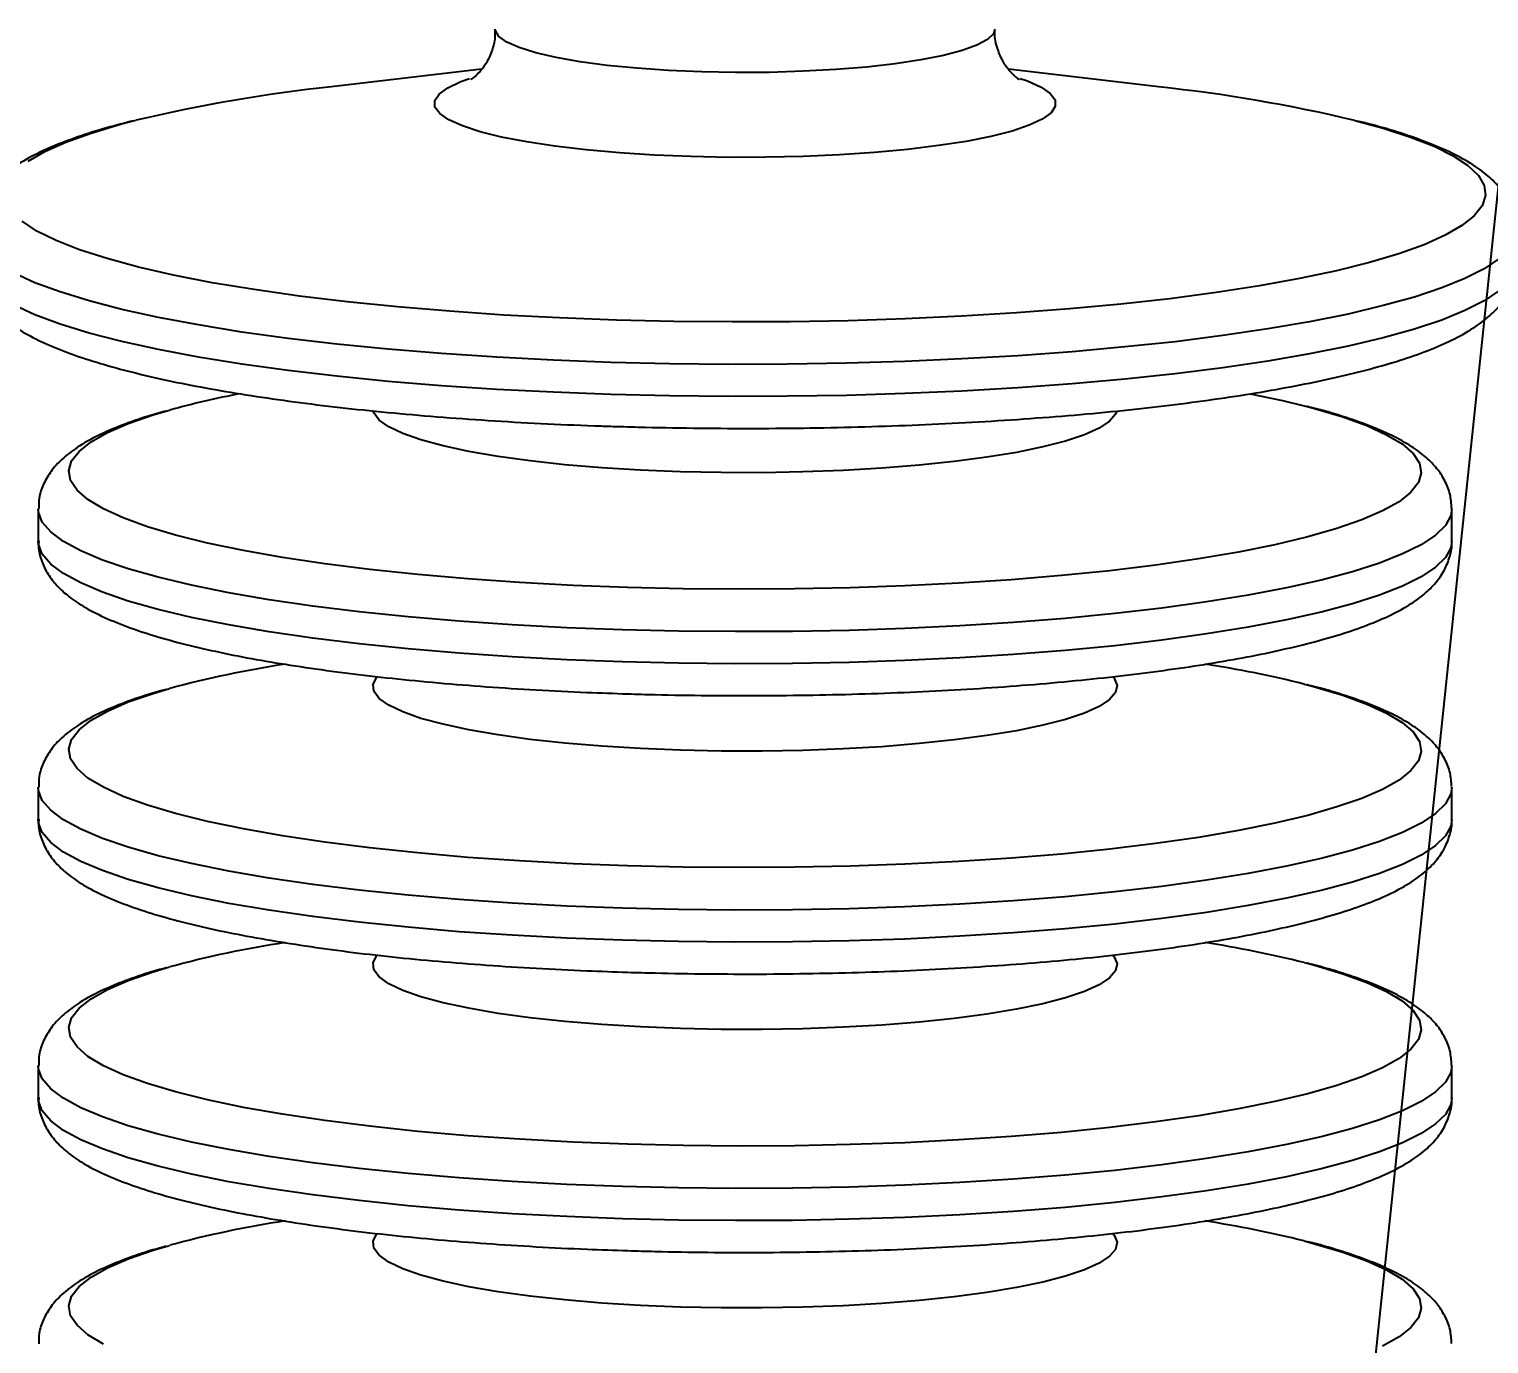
# Model space of a CAD drawing. Header units: millimetres. Extents: x 0 to 6631, y 0 to 4689.
# Drawn here: x 3656.3 to 3769.6, y 3664.6 to 3766.6 of the extents above; entities that cross this region are included whole.
import ezdxf

# ---------------------------------------------------------------- set-up
doc = ezdxf.new("R2010")
doc.units = ezdxf.units.MM
doc.header["$LTSCALE"] = 13
for name, color, linetype in [('几何体', 7, 'Continuous'), ('尺寸', 3, 'Continuous'), ('注释', 2, 'Continuous')]:
    doc.layers.add(name, color=color, linetype=linetype)
doc.styles.add('SLDTEXTSTYLE0', font='hyswlongfangsong.ttf')
doc.styles.get("Standard").update_dxf_attribs({"font": 'gbenor.shx', "bigfont": 'gbcbig.shx'})
doc.dimstyles.new('SLDDIMSTYLE1', dxfattribs={"dimtxt": 50, "dimasz": 40.8, "dimexe": 0, "dimexo": 0.0625, "dimgap": 12.5, "dimtad": 2, "dimdec": 0, "dimrnd": 1e-09, "dimzin": 12, "dimdsep": 46, "dimtxsty": 'SLDTEXTSTYLE0', "dimsah": 1, "dimcen": 0.09, "dimadec": 0, "dimazin": 3, "dimtfac": 1, "dimtdec": 0, "dimtofl": 0, "dimtmove": 0, "dimatfit": 3, "dimfxl": 1, "dimfrac": 2, "dimtolj": 1, "dimtzin": 12, "dimarcsym": 0})
doc.dimstyles.new('SLDDIMSTYLE2', dxfattribs={"dimtxt": 0.18, "dimasz": 40.8, "dimexe": 0, "dimexo": 0.0625, "dimgap": 0, "dimtad": 0, "dimtih": 1, "dimtoh": 1, "dimdec": 0, "dimrnd": 1e-09, "dimzin": 0, "dimdsep": 46, "dimtxsty": 'Standard', "dimsah": 1, "dimcen": 0.09, "dimadec": 0, "dimazin": 0, "dimtfac": 40.8, "dimtdec": 0, "dimtofl": 0, "dimtmove": 0, "dimatfit": 3, "dimfxl": 1, "dimfrac": 2, "dimtolj": 1, "dimtzin": 0, "dimarcsym": 0})

# ---------------------------------------------------------------- blocks, each defined once
blk = doc.blocks.new('*D25')
at = {"layer": 'Defpoints', "color": 0, "transparency": 16777216}
for p in [(3575.32, 3897.11), (3560.01, 3872.12), (3612.56, 3859.97), (3612.56, 3498.23), (3612.56, 3498.23)]:
    blk.add_point(p, dxfattribs=at)
at = {"layer": '尺寸', "color": 0, "lineweight": -2, "transparency": 16777216}
for p, q in [((3612.56, 3860.03), (3612.56, 3898.85)), ((3560.01, 3872.18), (3556.81, 3894.95))]:
    blk.add_line(p, q, dxfattribs=at)
for start, end in [(78.3245, 84.1623), (103.8377, 109.6755)]:
    blk.add_arc((3612.56, 3498.23), 400.61, start, end, dxfattribs=at)
at = {"layer": '尺寸', "color": 0, "transparency": 16777216}
for points in [[(3652.96, 3889.98), (3653.65, 3903.56), (3612.56, 3898.85)], [(3515.46, 3893.9), (3518.03, 3880.54), (3556.81, 3894.95)]]:
    blk.add_solid(points, dxfattribs=at)
at = {"layer": '尺寸', "color": 0, "transparency": 16777216, "insert": (3573.67, 3960.08), "char_height": 50, "attachment_point": 1, "rotation": 2.5305, "style": 'SLDTEXTSTYLE0'}
blk.add_mtext('\\A1;8°', dxfattribs=at)

msp = doc.modelspace()

# ---------------------------------------------------------------- linework, layer by layer
at = {"layer": '几何体'}
for p, q in [((3691.42, 3763.53), (3679.77, 3762.17)), ((3743.97, 3762.17), (3732.32, 3763.54)), ((3657.01, 3729.4), (3657.01, 3726.9)), ((3766.74, 3726.9), (3766.74, 3729.4)), ((3657.01, 3707.79), (3657.01, 3705.29)), ((3766.74, 3705.29), (3766.74, 3707.79)), ((3657.01, 3686.17), (3657.01, 3683.68)), ((3766.74, 3683.68), (3766.74, 3686.17))]:
    msp.add_line(p, q, dxfattribs=at)
at = {"layer": '几何体', "flags": 128}
for points in [[(3708.51, 3763.33), (3705.94, 3763.44), (3703.48, 3763.61), (3701.18, 3763.83), (3699.08, 3764.11), (3697.22, 3764.44), (3695.63, 3764.81), (3694.34, 3765.21), (3693.38, 3765.64), (3692.76, 3766.08), (3692.5, 3766.54), (3692.49, 3766.64)], [(3731.26, 3766.64), (3731.15, 3766.28), (3730.69, 3765.83), (3729.88, 3765.39), (3728.73, 3764.98), (3727.27, 3764.6), (3725.53, 3764.25), (3723.53, 3763.95), (3721.31, 3763.7), (3718.92, 3763.51), (3716.39, 3763.37), (3713.78, 3763.29), (3711.14, 3763.28), (3708.51, 3763.33)], [(3733.24, 3762.82), (3733.8, 3762.62), (3734.86, 3762.15), (3735.57, 3761.66), (3735.94, 3761.16), (3735.96, 3760.65), (3735.63, 3760.15), (3734.95, 3759.66), (3733.94, 3759.18), (3732.6, 3758.73), (3730.96, 3758.31), (3729.05, 3757.93), (3726.88, 3757.6), (3724.49, 3757.31), (3721.92, 3757.07), (3719.2, 3756.88), (3716.38, 3756.76), (3713.49, 3756.7), (3710.58, 3756.69), (3707.68, 3756.75)], [(3707.68, 3756.75), (3704.85, 3756.87), (3702.12, 3757.04), (3699.53, 3757.28), (3697.12, 3757.56), (3694.93, 3757.89), (3692.98, 3758.27), (3691.31, 3758.68), (3689.94, 3759.13), (3688.89, 3759.6), (3688.18, 3760.09), (3687.8, 3760.59), (3687.79, 3761.1), (3688.12, 3761.6), (3688.8, 3762.1), (3689.81, 3762.57), (3690.48, 3762.81)], [(3656.22, 3756.39), (3657.52, 3757.14), (3659.16, 3757.87), (3661.12, 3758.58), (3663.39, 3759.26), (3664.62, 3759.58)], [(3759.21, 3759.56), (3761.4, 3758.96), (3763.54, 3758.27), (3765.36, 3757.55), (3766.84, 3756.81), (3767.99, 3756.05), (3768.8, 3755.28), (3769.25, 3754.5), (3769.35, 3753.72), (3769.09, 3752.94), (3768.48, 3752.16), (3767.52, 3751.39), (3766.22, 3750.64), (3764.59, 3749.91), (3762.63, 3749.21), (3760.35, 3748.53), (3757.78, 3747.89), (3754.92, 3747.28), (3751.8, 3746.71), (3748.44, 3746.19), (3744.84, 3745.72), (3741.05, 3745.29), (3737.07, 3744.92), (3732.94, 3744.61), (3728.68, 3744.35), (3724.31, 3744.15), (3719.87, 3744.01), (3715.38, 3743.93), (3710.87, 3743.91), (3706.36, 3743.96), (3701.89, 3744.06)], [(3701.89, 3744.06), (3697.48, 3744.23), (3693.16, 3744.45), (3688.95, 3744.74), (3684.89, 3745.08), (3680.99, 3745.47), (3677.28, 3745.92), (3673.78, 3746.42), (3670.52, 3746.96), (3667.52, 3747.54), (3664.79, 3748.17), (3662.35, 3748.83), (3660.21, 3749.52), (3658.39, 3750.23), (3656.9, 3750.97), (3655.75, 3751.73)], [(3701.48, 3740.77), (3697, 3740.94), (3692.6, 3741.17), (3688.32, 3741.46), (3684.18, 3741.8), (3680.2, 3742.19), (3676.41, 3742.64), (3672.82, 3743.13), (3669.46, 3743.68), (3666.35, 3744.26), (3663.51, 3744.89), (3660.95, 3745.55), (3658.7, 3746.24), (3656.75, 3746.96), (3655.13, 3747.71), (3653.84, 3748.47), (3652.89, 3749.25), (3652.28, 3750.04), (3652.03, 3750.83), (3652.02, 3751)], [(3771.73, 3750.98), (3771.62, 3750.39), (3771.17, 3749.6), (3770.38, 3748.81), (3769.24, 3748.04), (3767.76, 3747.29), (3765.96, 3746.56), (3763.83, 3745.85), (3761.41, 3745.18), (3758.69, 3744.53), (3755.7, 3743.93), (3752.45, 3743.37), (3748.96, 3742.85), (3745.26, 3742.38), (3741.36, 3741.97), (3737.28, 3741.6), (3733.06, 3741.29), (3728.71, 3741.04), (3724.27, 3740.84), (3719.75, 3740.71), (3715.18, 3740.63), (3710.6, 3740.62), (3706.02, 3740.67), (3701.48, 3740.77)], [(3701.48, 3738.28), (3697, 3738.45), (3692.6, 3738.68), (3688.32, 3738.96), (3684.18, 3739.3), (3680.2, 3739.7), (3676.41, 3740.14), (3672.82, 3740.64), (3669.46, 3741.18), (3666.35, 3741.77), (3663.51, 3742.39), (3660.95, 3743.05), (3658.7, 3743.75), (3656.75, 3744.47), (3655.13, 3745.21), (3653.84, 3745.98), (3652.89, 3746.76), (3652.28, 3747.54), (3652.03, 3748.34), (3652.02, 3748.52)], [(3771.73, 3748.52), (3771.62, 3747.9), (3771.17, 3747.11), (3770.38, 3746.32), (3769.24, 3745.55), (3767.76, 3744.8), (3765.96, 3744.06), (3763.83, 3743.36), (3761.41, 3742.68), (3758.69, 3742.04), (3755.7, 3741.44), (3752.45, 3740.88), (3748.96, 3740.36), (3745.26, 3739.89), (3741.36, 3739.47), (3737.28, 3739.11), (3733.06, 3738.8), (3728.71, 3738.54), (3724.27, 3738.35), (3719.75, 3738.21), (3715.18, 3738.14), (3710.6, 3738.13), (3706.02, 3738.17), (3701.48, 3738.28)], [(3751.09, 3738.34), (3753.59, 3737.81), (3755.27, 3737.41)], [(3702.76, 3723.3), (3698.52, 3723.46), (3694.37, 3723.69), (3690.35, 3723.97), (3686.47, 3724.3), (3682.76, 3724.7), (3679.25, 3725.14), (3675.97, 3725.63), (3672.93, 3726.17), (3670.15, 3726.75), (3667.67, 3727.36), (3665.48, 3728.02), (3663.61, 3728.7), (3662.07, 3729.4), (3660.87, 3730.12), (3660.02, 3730.86), (3659.52, 3731.61), (3659.38, 3732.36), (3659.6, 3733.12), (3660.18, 3733.86), (3661.11, 3734.6), (3662.38, 3735.32), (3664, 3736.02), (3665.94, 3736.69), (3667.21, 3737.07)], [(3706.86, 3732.28), (3703.76, 3732.41), (3700.76, 3732.59), (3697.89, 3732.83), (3695.19, 3733.13), (3692.7, 3733.47), (3690.44, 3733.86), (3688.44, 3734.29), (3686.72, 3734.75), (3685.31, 3735.25), (3684.22, 3735.77), (3683.47, 3736.3), (3683.06, 3736.85), (3683.01, 3737)], [(3755.27, 3737.41), (3756.08, 3737.2), (3758.27, 3736.54), (3760.14, 3735.87), (3761.68, 3735.16), (3762.88, 3734.44), (3763.73, 3733.7), (3764.23, 3732.95), (3764.37, 3732.2), (3764.15, 3731.44), (3763.57, 3730.7), (3762.64, 3729.96), (3761.36, 3729.24), (3759.75, 3728.54), (3757.81, 3727.87), (3755.55, 3727.22), (3753, 3726.62), (3750.17, 3726.05), (3747.07, 3725.52), (3743.73, 3725.04), (3740.18, 3724.6), (3736.43, 3724.22), (3732.52, 3723.9), (3728.46, 3723.63), (3724.29, 3723.42), (3720.04, 3723.28), (3715.73, 3723.19), (3711.39, 3723.17), (3707.06, 3723.2), (3702.76, 3723.3)], [(3740.73, 3736.99), (3740.64, 3736.76), (3740.17, 3736.21), (3739.37, 3735.68), (3738.22, 3735.16), (3736.76, 3734.67), (3734.99, 3734.21), (3732.95, 3733.79), (3730.65, 3733.41), (3728.12, 3733.07), (3725.39, 3732.79), (3722.5, 3732.56), (3719.48, 3732.38), (3716.37, 3732.27), (3713.2, 3732.21), (3710.02, 3732.22), (3706.86, 3732.28)], [(3702.35, 3720.02), (3698.03, 3720.18), (3693.8, 3720.4), (3689.69, 3720.68), (3685.73, 3721.02), (3681.93, 3721.41), (3678.33, 3721.86), (3674.94, 3722.35), (3671.8, 3722.89), (3668.91, 3723.47), (3666.31, 3724.09), (3664, 3724.75), (3661.99, 3725.43), (3660.32, 3726.14), (3658.97, 3726.87), (3657.98, 3727.62), (3657.32, 3728.38), (3657.03, 3729.14), (3657.01, 3729.41)], [(3766.74, 3729.42), (3766.66, 3728.89), (3766.24, 3728.12), (3765.48, 3727.37), (3764.36, 3726.62), (3762.91, 3725.9), (3761.12, 3725.2), (3759.02, 3724.52), (3756.6, 3723.88), (3753.9, 3723.27), (3750.93, 3722.71), (3747.7, 3722.18), (3744.24, 3721.7), (3740.57, 3721.28), (3736.72, 3720.9), (3732.7, 3720.58), (3728.55, 3720.32), (3724.29, 3720.12), (3719.95, 3719.97), (3715.55, 3719.89), (3711.14, 3719.87), (3706.72, 3719.91), (3702.35, 3720.02)], [(3702.35, 3717.52), (3698.03, 3717.69), (3693.8, 3717.91), (3689.69, 3718.19), (3685.73, 3718.53), (3681.93, 3718.92), (3678.33, 3719.37), (3674.94, 3719.86), (3671.8, 3720.4), (3668.91, 3720.98), (3666.31, 3721.6), (3664, 3722.25), (3661.99, 3722.94), (3660.32, 3723.65), (3658.97, 3724.38), (3657.98, 3725.12), (3657.32, 3725.88), (3657.03, 3726.65), (3657.01, 3726.9)], [(3766.74, 3726.9), (3766.66, 3726.39), (3766.24, 3725.63), (3765.48, 3724.87), (3764.36, 3724.13), (3762.91, 3723.41), (3761.12, 3722.7), (3759.02, 3722.03), (3756.6, 3721.39), (3753.9, 3720.78), (3750.93, 3720.21), (3747.7, 3719.69), (3744.24, 3719.21), (3740.57, 3718.78), (3736.72, 3718.41), (3732.7, 3718.09), (3728.55, 3717.83), (3724.29, 3717.62), (3719.95, 3717.48), (3715.55, 3717.4), (3711.14, 3717.38), (3706.72, 3717.42), (3702.35, 3717.52)], [(3706.86, 3710.67), (3703.76, 3710.79), (3700.76, 3710.98), (3697.89, 3711.22), (3695.19, 3711.51), (3692.7, 3711.86), (3690.44, 3712.25), (3688.44, 3712.68), (3686.72, 3713.14), (3685.31, 3713.64), (3684.22, 3714.16), (3683.47, 3714.69), (3683.06, 3715.24), (3683, 3715.79), (3683.3, 3716.34), (3683.33, 3716.38)], [(3740.43, 3716.37), (3740.52, 3716.25), (3740.76, 3715.7), (3740.64, 3715.15), (3740.17, 3714.6), (3739.37, 3714.07), (3738.22, 3713.55), (3736.76, 3713.06), (3734.99, 3712.6), (3732.95, 3712.18), (3730.65, 3711.8), (3728.12, 3711.46), (3725.39, 3711.18), (3722.5, 3710.94), (3719.48, 3710.77), (3716.37, 3710.65), (3713.2, 3710.6), (3710.02, 3710.6), (3706.86, 3710.67)], [(3702.76, 3701.69), (3698.52, 3701.85), (3694.37, 3702.07), (3690.35, 3702.35), (3686.47, 3702.69), (3682.76, 3703.08), (3679.25, 3703.53), (3675.97, 3704.02), (3672.93, 3704.56), (3670.15, 3705.14), (3667.67, 3705.75), (3665.48, 3706.4), (3663.61, 3707.08), (3662.07, 3707.79), (3660.87, 3708.51), (3660.02, 3709.25), (3659.52, 3710), (3659.38, 3710.75), (3659.6, 3711.5), (3660.18, 3712.25), (3661.11, 3712.99), (3662.38, 3713.71), (3664, 3714.41), (3665.94, 3715.08), (3667.21, 3715.46)], [(3755.27, 3715.8), (3756.08, 3715.58), (3758.27, 3714.93), (3760.14, 3714.25), (3761.68, 3713.55), (3762.88, 3712.82), (3763.73, 3712.09), (3764.23, 3711.34), (3764.37, 3710.58), (3764.15, 3709.83), (3763.57, 3709.08), (3762.64, 3708.35), (3761.36, 3707.63), (3759.75, 3706.93), (3757.81, 3706.26), (3755.55, 3705.61), (3753, 3705), (3750.17, 3704.43), (3747.07, 3703.9), (3743.73, 3703.42), (3740.18, 3702.99), (3736.43, 3702.61), (3732.52, 3702.29), (3728.46, 3702.02), (3724.29, 3701.81), (3720.04, 3701.66), (3715.73, 3701.58), (3711.39, 3701.55), (3707.06, 3701.59), (3702.76, 3701.69)], [(3702.35, 3698.4), (3698.03, 3698.57), (3693.8, 3698.79), (3689.69, 3699.07), (3685.73, 3699.41), (3681.93, 3699.8), (3678.33, 3700.25), (3674.94, 3700.74), (3671.8, 3701.28), (3668.91, 3701.86), (3666.31, 3702.48), (3664, 3703.13), (3661.99, 3703.82), (3660.32, 3704.53), (3658.97, 3705.26), (3657.98, 3706), (3657.32, 3706.76), (3657.03, 3707.53), (3657.01, 3707.8)], [(3766.74, 3707.81), (3766.66, 3707.27), (3766.24, 3706.51), (3765.48, 3705.75), (3764.36, 3705.01), (3762.91, 3704.29), (3761.12, 3703.59), (3759.02, 3702.91), (3756.6, 3702.27), (3753.9, 3701.66), (3750.93, 3701.09), (3747.7, 3700.57), (3744.24, 3700.09), (3740.57, 3699.67), (3736.72, 3699.29), (3732.7, 3698.97), (3728.55, 3698.71), (3724.29, 3698.5), (3719.95, 3698.36), (3715.55, 3698.28), (3711.14, 3698.26), (3706.72, 3698.3), (3702.35, 3698.4)], [(3702.35, 3695.91), (3698.03, 3696.07), (3693.8, 3696.3), (3689.69, 3696.58), (3685.73, 3696.92), (3681.93, 3697.31), (3678.33, 3697.75), (3674.94, 3698.25), (3671.8, 3698.78), (3668.91, 3699.37), (3666.31, 3699.99), (3664, 3700.64), (3661.99, 3701.32), (3660.32, 3702.03), (3658.97, 3702.76), (3657.98, 3703.51), (3657.32, 3704.27), (3657.03, 3705.04), (3657.01, 3705.29)], [(3766.74, 3705.29), (3766.66, 3704.78), (3766.24, 3704.02), (3765.48, 3703.26), (3764.36, 3702.52), (3762.91, 3701.79), (3761.12, 3701.09), (3759.02, 3700.42), (3756.6, 3699.77), (3753.9, 3699.17), (3750.93, 3698.6), (3747.7, 3698.08), (3744.24, 3697.6), (3740.57, 3697.17), (3736.72, 3696.8), (3732.7, 3696.48), (3728.55, 3696.22), (3724.29, 3696.01), (3719.95, 3695.87), (3715.55, 3695.79), (3711.14, 3695.77), (3706.72, 3695.81), (3702.35, 3695.91)], [(3702.76, 3680.08), (3698.52, 3680.24), (3694.37, 3680.46), (3690.35, 3680.74), (3686.47, 3681.08), (3682.76, 3681.47), (3679.25, 3681.91), (3675.97, 3682.41), (3672.93, 3682.94), (3670.15, 3683.52), (3667.67, 3684.14), (3665.48, 3684.79), (3663.61, 3685.47), (3662.07, 3686.17), (3660.87, 3686.9), (3660.02, 3687.64), (3659.52, 3688.39), (3659.38, 3689.14), (3659.6, 3689.89), (3660.18, 3690.64), (3661.11, 3691.37), (3662.38, 3692.09), (3664, 3692.79), (3665.94, 3693.47), (3667.21, 3693.84)], [(3706.86, 3689.06), (3703.76, 3689.18), (3700.76, 3689.37), (3697.89, 3689.61), (3695.19, 3689.9), (3692.7, 3690.24), (3690.44, 3690.63), (3688.44, 3691.06), (3686.72, 3691.53), (3685.31, 3692.02), (3684.22, 3692.54), (3683.47, 3693.08), (3683.06, 3693.63), (3683, 3694.18), (3683.3, 3694.73), (3683.33, 3694.76)], [(3755.27, 3694.18), (3756.08, 3693.97), (3758.27, 3693.32), (3760.14, 3692.64), (3761.68, 3691.94), (3762.88, 3691.21), (3763.73, 3690.47), (3764.23, 3689.72), (3764.37, 3688.97), (3764.15, 3688.22), (3763.57, 3687.47), (3762.64, 3686.74), (3761.36, 3686.02), (3759.75, 3685.32), (3757.81, 3684.64), (3755.55, 3684), (3753, 3683.39), (3750.17, 3682.82), (3747.07, 3682.29), (3743.73, 3681.81), (3740.18, 3681.38), (3736.43, 3681), (3732.52, 3680.67), (3728.46, 3680.41), (3724.29, 3680.2), (3720.04, 3680.05), (3715.73, 3679.96), (3711.39, 3679.94), (3707.06, 3679.98), (3702.76, 3680.08)], [(3740.43, 3694.76), (3740.52, 3694.64), (3740.76, 3694.09), (3740.64, 3693.54), (3740.17, 3692.99), (3739.37, 3692.46), (3738.22, 3691.94), (3736.76, 3691.45), (3734.99, 3690.99), (3732.95, 3690.57), (3730.65, 3690.18), (3728.12, 3689.85), (3725.39, 3689.56), (3722.5, 3689.33), (3719.48, 3689.16), (3716.37, 3689.04), (3713.2, 3688.99), (3710.02, 3688.99), (3706.86, 3689.06)], [(3702.35, 3676.79), (3698.03, 3676.95), (3693.8, 3677.18), (3689.69, 3677.46), (3685.73, 3677.8), (3681.93, 3678.19), (3678.33, 3678.63), (3674.94, 3679.13), (3671.8, 3679.67), (3668.91, 3680.25), (3666.31, 3680.87), (3664, 3681.52), (3661.99, 3682.2), (3660.32, 3682.91), (3658.97, 3683.65), (3657.98, 3684.39), (3657.32, 3685.15), (3657.03, 3685.92), (3657.01, 3686.18)], [(3766.74, 3686.19), (3766.66, 3685.66), (3766.24, 3684.9), (3765.48, 3684.14), (3764.36, 3683.4), (3762.91, 3682.67), (3761.12, 3681.97), (3759.02, 3681.3), (3756.6, 3680.66), (3753.9, 3680.05), (3750.93, 3679.48), (3747.7, 3678.96), (3744.24, 3678.48), (3740.57, 3678.05), (3736.72, 3677.68), (3732.7, 3677.36), (3728.55, 3677.1), (3724.29, 3676.89), (3719.95, 3676.75), (3715.55, 3676.67), (3711.14, 3676.65), (3706.72, 3676.69), (3702.35, 3676.79)], [(3702.35, 3674.3), (3698.03, 3674.46), (3693.8, 3674.68), (3689.69, 3674.97), (3685.73, 3675.3), (3681.93, 3675.7), (3678.33, 3676.14), (3674.94, 3676.63), (3671.8, 3677.17), (3668.91, 3677.75), (3666.31, 3678.37), (3664, 3679.03), (3661.99, 3679.71), (3660.32, 3680.42), (3658.97, 3681.15), (3657.98, 3681.9), (3657.32, 3682.66), (3657.03, 3683.42), (3657.01, 3683.68)], [(3766.74, 3683.68), (3766.66, 3683.17), (3766.24, 3682.4), (3765.48, 3681.65), (3764.36, 3680.91), (3762.91, 3680.18), (3761.12, 3679.48), (3759.02, 3678.81), (3756.6, 3678.16), (3753.9, 3677.56), (3750.93, 3676.99), (3747.7, 3676.46), (3744.24, 3675.99), (3740.57, 3675.56), (3736.72, 3675.18), (3732.7, 3674.87), (3728.55, 3674.6), (3724.29, 3674.4), (3719.95, 3674.26), (3715.55, 3674.17), (3711.14, 3674.15), (3706.72, 3674.19), (3702.35, 3674.3)], [(3662.07, 3664.56), (3660.87, 3665.29), (3660.02, 3666.03), (3659.52, 3666.77), (3659.38, 3667.53), (3659.6, 3668.28), (3660.18, 3669.03), (3661.11, 3669.76), (3662.38, 3670.48), (3664, 3671.18), (3665.94, 3671.85), (3667.21, 3672.23)], [(3706.86, 3667.44), (3703.76, 3667.57), (3700.76, 3667.75), (3697.89, 3667.99), (3695.19, 3668.29), (3692.7, 3668.63), (3690.44, 3669.02), (3688.44, 3669.45), (3686.72, 3669.92), (3685.31, 3670.41), (3684.22, 3670.93), (3683.47, 3671.47), (3683.06, 3672.02), (3683, 3672.57), (3683.3, 3673.12), (3683.33, 3673.15)], [(3740.43, 3673.15), (3740.52, 3673.03), (3740.76, 3672.48), (3740.64, 3671.92), (3740.17, 3671.38), (3739.37, 3670.84), (3738.22, 3670.33), (3736.76, 3669.84), (3734.99, 3669.38), (3732.95, 3668.95), (3730.65, 3668.57), (3728.12, 3668.24), (3725.39, 3667.95), (3722.5, 3667.72), (3719.48, 3667.54), (3716.37, 3667.43), (3713.2, 3667.37), (3710.02, 3667.38), (3706.86, 3667.44)], [(3755.27, 3672.57), (3756.08, 3672.36), (3758.27, 3671.71), (3760.14, 3671.03), (3761.68, 3670.32), (3762.88, 3669.6), (3763.73, 3668.86), (3764.23, 3668.11), (3764.37, 3667.36), (3764.15, 3666.61), (3763.57, 3665.86), (3762.64, 3665.12), (3761.36, 3664.4)]]:
    msp.add_lwpolyline(points, dxfattribs=at)
at = {"layer": '几何体'}
for centre, radius, start, end in [((3693.1, 3638.88), 124.01, 96.1695, 103.2775), ((3731.37, 3643.13), 119.7, 76.5514, 83.9549), ((3685.49, 3670.99), 68.56, 100.7754, 105.4618), ((3688.26, 3637.98), 80.28, 98.6578, 105.198), ((3733.47, 3627.67), 90.79, 76.1055, 81.0569), ((3688.26, 3616.37), 80.28, 98.6578, 105.198), ((3733.47, 3606.05), 90.79, 76.1055, 81.0569), ((3688.26, 3594.76), 80.28, 98.6578, 105.198), ((3733.47, 3584.44), 90.79, 76.1055, 81.0569)]:
    msp.add_arc(centre, radius, start, end, dxfattribs=at)
for points, knots in [([(3692.45, 3766.65), (3692.46, 3766.45), (3692.49, 3765.83), (3692.22, 3764.87), (3691.77, 3763.94), (3691.27, 3763.3), (3690.86, 3762.92), (3690.6, 3762.74), (3690.59, 3762.74), (3690.58, 3762.73)], [0, 0, 0, 0, 0.084874, 0.260931, 0.423627, 0.57554, 0.721773, 0.870679, 1, 1, 1, 1]), ([(3733.17, 3762.73), (3733.16, 3762.74), (3733.13, 3762.75), (3732.83, 3762.97), (3732.39, 3763.4), (3731.88, 3764.11), (3731.45, 3765.12), (3731.22, 3766.03), (3731.27, 3766.56), (3731.28, 3766.64)], [0, 0, 0, 0, 0.151077, 0.303933, 0.45477, 0.609716, 0.773852, 0.964265, 1, 1, 1, 1]), ([(3664.41, 3759.53), (3663.71, 3759.35), (3662.15, 3758.95), (3660.04, 3758.28), (3658.01, 3757.51), (3656.22, 3756.65), (3654.75, 3755.73), (3653.63, 3754.76), (3652.82, 3753.76), (3652.29, 3752.69), (3652.02, 3751.74), (3652.05, 3751.17), (3652.06, 3751)], [0, 0, 0, 0, 0.10199, 0.225744, 0.351453, 0.480195, 0.613396, 0.721022, 0.810733, 0.890699, 0.965993, 1, 1, 1, 1]), ([(3771.72, 3750.94), (3771.72, 3750.95), (3771.78, 3751.36), (3771.61, 3752.19), (3771.2, 3753.3), (3770.54, 3754.29), (3769.66, 3755.19), (3768.49, 3756.08), (3766.96, 3756.95), (3765.07, 3757.78), (3762.86, 3758.56), (3760.97, 3759.13), (3759.73, 3759.43), (3759.4, 3759.51)], [0, 0, 0, 0, 0.001603, 0.080359, 0.158252, 0.239665, 0.330496, 0.437127, 0.5624, 0.696479, 0.8268, 0.953453, 1, 1, 1, 1]), ([(3652.06, 3748.5), (3652.06, 3748.26), (3652.05, 3747.61), (3652.38, 3746.61), (3652.94, 3745.59), (3653.74, 3744.66), (3654.79, 3743.77), (3656.19, 3742.89), (3657.95, 3742.04), (3660.05, 3741.24), (3662.39, 3740.51), (3664.95, 3739.84), (3667.72, 3739.22), (3670.71, 3738.65), (3673.91, 3738.13), (3677.29, 3737.65), (3680.86, 3737.22), (3684.58, 3736.84), (3688.44, 3736.51), (3692.43, 3736.23), (3696.52, 3736), (3699.7, 3735.87), (3701.51, 3735.81), (3701.91, 3735.8)], [0, 0, 0, 0, 0.02034, 0.05473, 0.089783, 0.128008, 0.172191, 0.224594, 0.283154, 0.341324, 0.397702, 0.452837, 0.507183, 0.561018, 0.614508, 0.667758, 0.720837, 0.773792, 0.826655, 0.87945, 0.932194, 0.984901, 1, 1, 1, 1]), ([(3701.91, 3735.8), (3702.65, 3735.78), (3704.8, 3735.72), (3708.38, 3735.66), (3712.66, 3735.64), (3716.94, 3735.68), (3721.19, 3735.77), (3725.38, 3735.92), (3729.51, 3736.12), (3733.54, 3736.38), (3737.46, 3736.68), (3741.24, 3737.04), (3744.86, 3737.45), (3748.32, 3737.9), (3751.58, 3738.4), (3754.64, 3738.95), (3757.49, 3739.54), (3760.11, 3740.17), (3762.49, 3740.85), (3764.64, 3741.58), (3766.56, 3742.39), (3768.2, 3743.26), (3769.5, 3744.19), (3770.48, 3745.16), (3771.17, 3746.19), (3771.62, 3747.28), (3771.69, 3748.06), (3771.72, 3748.44)], [0, 0, 0, 0, 0.022247, 0.064544, 0.10684, 0.149135, 0.191433, 0.233739, 0.27606, 0.318403, 0.360776, 0.403191, 0.445662, 0.488205, 0.530845, 0.573616, 0.616568, 0.659772, 0.703344, 0.747463, 0.792423, 0.838682, 0.881396, 0.91655, 0.946677, 0.974159, 1, 1, 1, 1]), ([(3666.95, 3737), (3666.48, 3736.87), (3665.22, 3736.52), (3663.46, 3735.9), (3661.62, 3735.11), (3660.09, 3734.25), (3658.89, 3733.34), (3658.01, 3732.39), (3657.41, 3731.38), (3657.05, 3730.37), (3657.05, 3729.7), (3657.05, 3729.43)], [0, 0, 0, 0, 0.085235, 0.228313, 0.374615, 0.525969, 0.656381, 0.762099, 0.854444, 0.940049, 1, 1, 1, 1]), ([(3766.72, 3729.45), (3766.7, 3729.81), (3766.65, 3730.57), (3766.21, 3731.63), (3765.58, 3732.58), (3764.72, 3733.45), (3763.58, 3734.3), (3762.08, 3735.13), (3760.22, 3735.93), (3758.03, 3736.67), (3756.45, 3737.14), (3755.53, 3737.35), (3755.5, 3737.36)], [0, 0, 0, 0, 0.073516, 0.154586, 0.239169, 0.333629, 0.445197, 0.578019, 0.721462, 0.860381, 0.995066, 1, 1, 1, 1]), ([(3657.05, 3726.93), (3657.04, 3726.79), (3656.99, 3726.25), (3657.25, 3725.32), (3657.75, 3724.29), (3658.48, 3723.38), (3659.43, 3722.52), (3660.71, 3721.68), (3662.35, 3720.86), (3664.34, 3720.08), (3666.59, 3719.36), (3669.06, 3718.72), (3671.74, 3718.12), (3674.63, 3717.58), (3677.72, 3717.09), (3681, 3716.64), (3684.45, 3716.24), (3688.06, 3715.89), (3691.79, 3715.59), (3695.65, 3715.34), (3699.32, 3715.16), (3701.72, 3715.08), (3702.77, 3715.04)], [0, 0, 0, 0, 0.012824, 0.048137, 0.083549, 0.121508, 0.164935, 0.21687, 0.27717, 0.338707, 0.398103, 0.455947, 0.512831, 0.569107, 0.624982, 0.680583, 0.73599, 0.791258, 0.846425, 0.901519, 0.956558, 1, 1, 1, 1]), ([(3702.77, 3715.04), (3703.48, 3715.02), (3705.53, 3714.96), (3708.97, 3714.91), (3713.06, 3714.9), (3717.14, 3714.94), (3721.2, 3715.04), (3725.2, 3715.19), (3729.12, 3715.4), (3732.94, 3715.66), (3736.64, 3715.97), (3740.19, 3716.34), (3743.59, 3716.75), (3746.8, 3717.2), (3749.82, 3717.71), (3752.63, 3718.25), (3755.21, 3718.85), (3757.57, 3719.49), (3759.7, 3720.18), (3761.6, 3720.95), (3763.23, 3721.78), (3764.52, 3722.67), (3765.48, 3723.61), (3766.18, 3724.6), (3766.6, 3725.67), (3766.78, 3726.5), (3766.73, 3726.92), (3766.72, 3726.96)], [0, 0, 0, 0, 0.023188, 0.067276, 0.111364, 0.1554505, 0.1995411, 0.243643, 0.2877644, 0.3319149, 0.3761059, 0.4203519, 0.4646717, 0.5090908, 0.5536448, 0.5983853, 0.6433897, 0.6887786, 0.7347473, 0.7816216, 0.8299315, 0.8747211, 0.9109237, 0.9418113, 0.9699561, 0.9969861, 1, 1, 1, 1]), ([(3666.95, 3715.39), (3666.48, 3715.26), (3665.22, 3714.91), (3663.46, 3714.28), (3661.62, 3713.5), (3660.09, 3712.64), (3658.89, 3711.73), (3658.01, 3710.78), (3657.41, 3709.76), (3657.05, 3708.76), (3657.05, 3708.09), (3657.05, 3707.82)], [0, 0, 0, 0, 0.085235, 0.228313, 0.374615, 0.525969, 0.656381, 0.762099, 0.854444, 0.940049, 1, 1, 1, 1]), ([(3766.72, 3707.84), (3766.7, 3708.2), (3766.65, 3708.96), (3766.21, 3710.01), (3765.58, 3710.97), (3764.72, 3711.84), (3763.58, 3712.69), (3762.08, 3713.52), (3760.22, 3714.32), (3758.03, 3715.06), (3756.45, 3715.53), (3755.53, 3715.74), (3755.5, 3715.75)], [0, 0, 0, 0, 0.073516, 0.154586, 0.239169, 0.333629, 0.445197, 0.578019, 0.721462, 0.860381, 0.995066, 1, 1, 1, 1]), ([(3657.05, 3705.32), (3657.04, 3705.18), (3656.99, 3704.63), (3657.25, 3703.71), (3657.75, 3702.68), (3658.48, 3701.76), (3659.43, 3700.91), (3660.71, 3700.06), (3662.35, 3699.24), (3664.34, 3698.46), (3666.59, 3697.75), (3669.06, 3697.1), (3671.74, 3696.51), (3674.63, 3695.97), (3677.72, 3695.47), (3681, 3695.02), (3684.45, 3694.62), (3688.06, 3694.27), (3691.79, 3693.98), (3695.65, 3693.73), (3699.32, 3693.55), (3701.72, 3693.47), (3702.77, 3693.43)], [0, 0, 0, 0, 0.012824, 0.048137, 0.083549, 0.121508, 0.164935, 0.21687, 0.27717, 0.338707, 0.398103, 0.455947, 0.512831, 0.569107, 0.624982, 0.680583, 0.73599, 0.791258, 0.846425, 0.901519, 0.956558, 1, 1, 1, 1]), ([(3702.77, 3693.43), (3703.48, 3693.41), (3705.53, 3693.35), (3708.97, 3693.3), (3713.06, 3693.28), (3717.14, 3693.33), (3721.2, 3693.43), (3725.2, 3693.58), (3729.12, 3693.79), (3732.94, 3694.05), (3736.64, 3694.36), (3740.19, 3694.72), (3743.59, 3695.13), (3746.8, 3695.59), (3749.82, 3696.09), (3752.63, 3696.64), (3755.21, 3697.24), (3757.57, 3697.88), (3759.7, 3698.57), (3761.6, 3699.33), (3763.23, 3700.17), (3764.52, 3701.06), (3765.48, 3702), (3766.18, 3702.99), (3766.6, 3704.06), (3766.78, 3704.89), (3766.73, 3705.31), (3766.72, 3705.35)], [0, 0, 0, 0, 0.023188, 0.067276, 0.111364, 0.15545, 0.199541, 0.243643, 0.287764, 0.331915, 0.376106, 0.420352, 0.464672, 0.509091, 0.553645, 0.598385, 0.64339, 0.688779, 0.734747, 0.781622, 0.829932, 0.874721, 0.910924, 0.941811, 0.969956, 0.996986, 1, 1, 1, 1]), ([(3666.95, 3693.78), (3666.48, 3693.65), (3665.22, 3693.3), (3663.46, 3692.67), (3661.62, 3691.88), (3660.09, 3691.03), (3658.89, 3690.12), (3658.01, 3689.17), (3657.41, 3688.15), (3657.05, 3687.14), (3657.05, 3686.48), (3657.05, 3686.2)], [0, 0, 0, 0, 0.085235, 0.228313, 0.374615, 0.525969, 0.656381, 0.762099, 0.854444, 0.940049, 1, 1, 1, 1]), ([(3766.72, 3686.23), (3766.7, 3686.59), (3766.65, 3687.35), (3766.21, 3688.4), (3765.58, 3689.36), (3764.72, 3690.23), (3763.58, 3691.07), (3762.08, 3691.91), (3760.22, 3692.71), (3758.03, 3693.44), (3756.45, 3693.91), (3755.53, 3694.13), (3755.5, 3694.14)], [0, 0, 0, 0, 0.073516, 0.154586, 0.239169, 0.333629, 0.445197, 0.578019, 0.721462, 0.860381, 0.995066, 1, 1, 1, 1]), ([(3657.05, 3683.71), (3657.04, 3683.56), (3656.99, 3683.02), (3657.25, 3682.1), (3657.75, 3681.07), (3658.48, 3680.15), (3659.43, 3679.29), (3660.71, 3678.45), (3662.35, 3677.63), (3664.34, 3676.85), (3666.59, 3676.14), (3669.06, 3675.49), (3671.74, 3674.9), (3674.63, 3674.36), (3677.72, 3673.86), (3681, 3673.41), (3684.45, 3673.01), (3688.06, 3672.66), (3691.79, 3672.36), (3695.65, 3672.12), (3699.32, 3671.93), (3701.72, 3671.85), (3702.77, 3671.82)], [0, 0, 0, 0, 0.012824, 0.048137, 0.083549, 0.121508, 0.164935, 0.21687, 0.27717, 0.338707, 0.398103, 0.455947, 0.512831, 0.569107, 0.624982, 0.680583, 0.73599, 0.791258, 0.846425, 0.901519, 0.956558, 1, 1, 1, 1]), ([(3702.77, 3671.82), (3703.48, 3671.8), (3705.53, 3671.74), (3708.97, 3671.68), (3713.06, 3671.67), (3717.14, 3671.72), (3721.2, 3671.81), (3725.2, 3671.97), (3729.12, 3672.18), (3732.94, 3672.44), (3736.64, 3672.75), (3740.19, 3673.11), (3743.59, 3673.52), (3746.8, 3673.98), (3749.82, 3674.48), (3752.63, 3675.03), (3755.21, 3675.62), (3757.57, 3676.26), (3759.7, 3676.96), (3761.6, 3677.72), (3763.23, 3678.56), (3764.52, 3679.45), (3765.48, 3680.38), (3766.18, 3681.37), (3766.6, 3682.45), (3766.78, 3683.28), (3766.73, 3683.69), (3766.72, 3683.74)], [0, 0, 0, 0, 0.023188, 0.067276, 0.111364, 0.15545, 0.199541, 0.243643, 0.287764, 0.331915, 0.376106, 0.420352, 0.464672, 0.509091, 0.553645, 0.598385, 0.64339, 0.688779, 0.734747, 0.781622, 0.829932, 0.874721, 0.910924, 0.941811, 0.969956, 0.996986, 1, 1, 1, 1]), ([(3766.72, 3664.62), (3766.7, 3664.98), (3766.65, 3665.74), (3766.21, 3666.79), (3765.58, 3667.74), (3764.72, 3668.62), (3763.58, 3669.46), (3762.08, 3670.29), (3760.22, 3671.09), (3758.03, 3671.83), (3756.45, 3672.3), (3755.53, 3672.52), (3755.5, 3672.52)], [0, 0, 0, 0, 0.073516, 0.154586, 0.239169, 0.333629, 0.445197, 0.578019, 0.721462, 0.860381, 0.995066, 1, 1, 1, 1]), ([(3666.95, 3672.17), (3666.48, 3672.03), (3665.22, 3671.69), (3663.46, 3671.06), (3661.62, 3670.27), (3660.09, 3669.42), (3658.89, 3668.5), (3658.01, 3667.55), (3657.41, 3666.54), (3657.05, 3665.53), (3657.05, 3664.86), (3657.05, 3664.59)], [0, 0, 0, 0, 0.085235, 0.228313, 0.374615, 0.525969, 0.656381, 0.762099, 0.854444, 0.940049, 1, 1, 1, 1])]:
    msp.add_open_spline(points, degree=3, knots=knots, dxfattribs=at)

# ---------------------------------------------------------------- dimensions: what is measured, and where the dimension line sits
at = {"layer": '尺寸'}
dim = msp.add_angular_dim_2l(base=(3575.32, 3897.11), line1=((3612.56, 3859.97), (3612.56, 3498.23)), line2=((3560.01, 3872.12), (3612.56, 3498.23)), dimstyle='SLDDIMSTYLE1', dxfattribs=at)
dim.commit()
dim.dimension.update_dxf_attribs({"geometry": '*D25', "text_midpoint": (3594.87, 3898.46), "dimtype": 162})

# ---------------------------------------------------------------- leaders
at = {"layer": '注释'}
msp.add_leader([(3716.52, 3241.47), (3798.1, 4018.77)], dimstyle='SLDDIMSTYLE2', dxfattribs=at)

doc.saveas('drawing.dxf')
